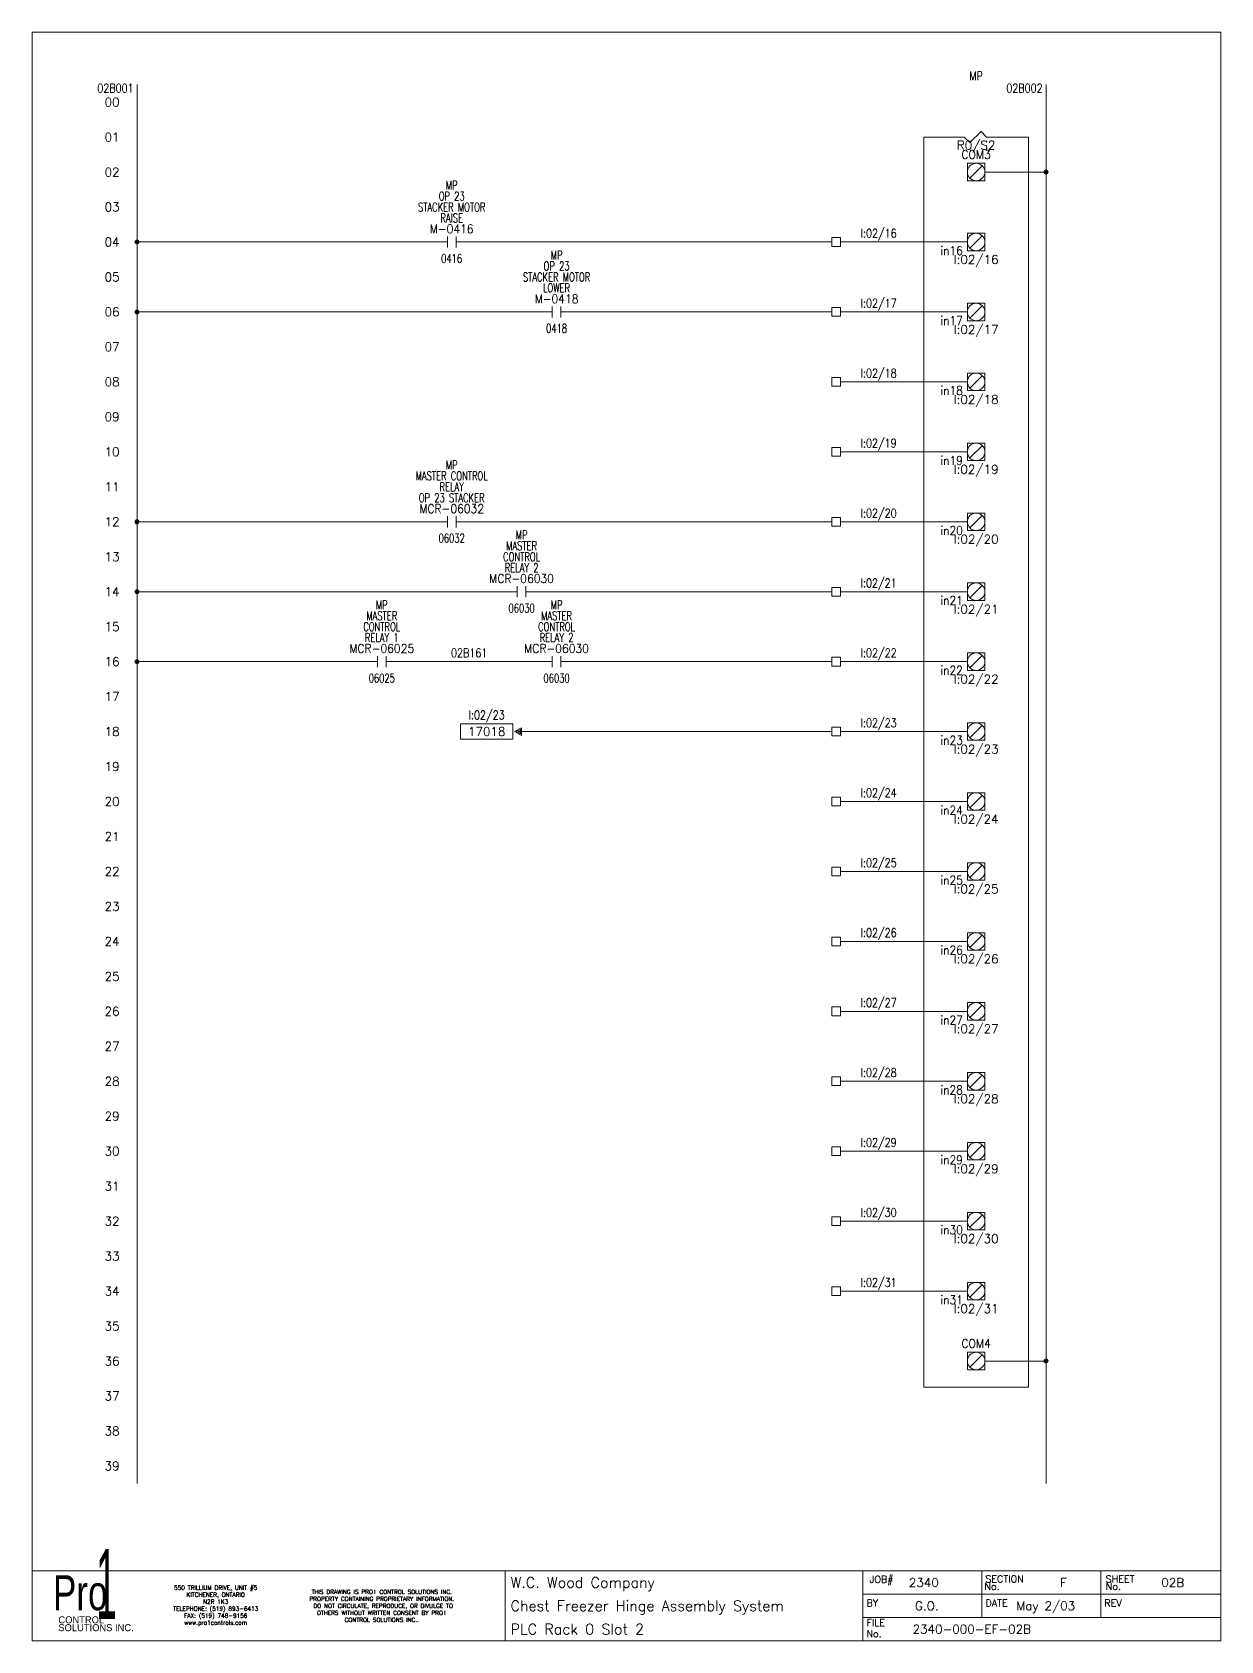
# Model space of a CAD drawing. Header units: inches. Extents: x 0 to 17, y 0 to 23.
import ezdxf
from ezdxf.enums import TextEntityAlignment as Align

# ---------------------------------------------------------------- set-up
doc = ezdxf.new("R2010")
doc.units = ezdxf.units.IN
doc.header["$MEASUREMENT"] = 0
doc.layers.get('0').update_dxf_attribs({"lineweight": 5})
for name, color, linetype, lineweight in [('BOARDER', 5, 'Continuous', 5), ('DESCCHILD', 1, 'Continuous', 5), ('LOC', 252, 'Continuous', 5), ('MISC', 2, 'Continuous', 5), ('SYMS', 7, 'Continuous', 5), ('TAGS', 2, 'Continuous', 5), ('TERMS', 2, 'Continuous', 5), ('Title_Block_Info', 2, 'Continuous', 5), ('WIREFIXED', 3, 'Continuous', 5), ('WIRENO', 1, 'Continuous', 5), ('WIRES', 7, 'Continuous', 5), ('XREF', 1, 'Continuous', 5), ('XREFCHILD', 1, 'Continuous', 5)]:
    doc.layers.add(name, color=color, linetype=linetype, lineweight=lineweight)
doc.styles.add('SIVAN', font='sivan.TTF', dxfattribs={"height": 1})
doc.styles.add('STACCO', font='STAC222N.TTF', dxfattribs={"height": 1})
doc.styles.get("Standard").update_dxf_attribs({"font": 'romans.shx'})
doc.styles.add('WD', font='romans.shx')

# ---------------------------------------------------------------- blocks, each defined once
blk = doc.blocks.new('TB_P')
at = {"color": 5}
blk.add_line((6.764, 0), (6.764, 1), dxfattribs=at)
at = {"color": 5, "linetype": 'Continuous'}
blk.add_line((15.283, 1), (15.283, 0.667), dxfattribs=at)
blk.add_lwpolyline([(0, 0), (17, 0), (17, 23), (0, 23)], close=True, dxfattribs=at)
at = {"layer": 'BOARDER', "linetype": 'Continuous'}
for p, q in [((0, 1), (17, 1)), ((0, 1), (0, 0)), ((11.882, 1), (11.882, 0.667)), ((11.882, 1), (11.882, 0)), ((11.882, 1), (11.882, 0)), ((11.882, 1), (11.882, 0)), ((13.583, 1), (13.583, 0.667)), ((11.882, 0.667), (17, 0.667)), ((13.583, 0.667), (13.583, 0.333)), ((15.283, 0.667), (15.283, 0.333)), ((11.882, 0.333), (17, 0.333))]:
    blk.add_line(p, q, dxfattribs=at)
at = {"color": 5, "char_height": 0.06, "attachment_point": 5, "style": 'WD'}
for s, insert, width in [('550 TRILLIUM DRIVE, UNIT #5\\PKITCHENER, ONTARIO\\PN2R 1K3\\PTELEPHONE: (519) 893-6413\\PFAX: (519) 748-9156\\Pwww.pro1controls.com', (2.625, 0.5), 1.804), ('THIS DRAWING IS PRO1 CONTROL SOLUTIONS INC. PROPERTY CONTAINING PROPRIETARY INFORMATION.  DO NOT CIRCULATE, REPRODUCE, OR DIVULGE TO OTHERS WITHOUT WRITTEN CONSENT BY PRO1 CONTROL SOLUTIONS INC..', (5, 0.5), 2.264)]:
    blk.add_mtext(s, dxfattribs=dict(at, insert=insert, width=width))
at = {"color": 2, "linetype": 'Continuous', "style": 'WD', "flags": 1}
for tag, p in [('REV1_NO', (1.734, 3.29)), ('REV1_BY', (7.303, 3.29)), ('REV1_DATE', (9.562, 3.29)), ('REV2_NO', (1.734, 3.04)), ('REV2_BY', (7.303, 3.04)), ('REV2_DATE', (9.562, 3.04)), ('REV3_NO', (1.734, 2.79)), ('REV3_BY', (7.303, 2.79)), ('REV3_DATE', (9.562, 2.79)), ('REV4_NO', (1.734, 2.54)), ('REV4_BY', (7.303, 2.54)), ('REV4_DATE', (9.562, 2.54)), ('REV5_NO', (1.734, 2.29)), ('REV5_BY', (7.303, 2.29)), ('REV5_DATE', (9.562, 2.29)), ('REV6_NO', (1.734, 2.04)), ('REV6_BY', (7.303, 2.04)), ('REV6_DATE', (9.562, 2.04)), ('REV7_NO', (1.734, 1.79)), ('REV7_BY', (7.303, 1.79)), ('REV7_DATE', (9.562, 1.79)), ('REV8_NO', (1.734, 1.54)), ('REV8_BY', (7.303, 1.54)), ('REV8_DATE', (9.562, 1.54)), ('REV9_NO', (1.734, 1.29)), ('REV9_BY', (7.303, 1.29)), ('REV9_DATE', (9.562, 1.29))]:
    blk.add_attdef(tag, text='', height=0.15, dxfattribs=at).set_placement(p, align=Align.MIDDLE_CENTER)
for tag, p in [('REV1_CHANGE', (2.292, 3.29)), ('REV2_CHANGE', (2.292, 3.04)), ('REV3_CHANGE', (2.292, 2.79)), ('REV4_CHANGE', (2.292, 2.54)), ('REV5_CHANGE', (2.292, 2.29)), ('REV6_CHANGE', (2.292, 2.04)), ('REV7_CHANGE', (2.292, 1.79)), ('REV8_CHANGE', (2.292, 1.54)), ('REV9_CHANGE', (2.292, 1.29))]:
    blk.add_attdef(tag, text='', height=0.15, dxfattribs=at).set_placement(p, align=Align.MIDDLE_LEFT)
at = {"layer": 'BOARDER', "lineweight": 0}
for s, height, style, width, p in [('1', 1, 'SIVAN', 0.4, (1.062, 0.812)), ('Pro', 0.5, 'STACCO', 0.75, (0.688, 0.688))]:
    blk.add_text(s, height=height, dxfattribs=dict(at, style=style, width=width)).set_placement(p, align=Align.MIDDLE_CENTER)
at = {"layer": 'BOARDER', "linetype": 'Continuous', "style": 'WD'}
for s, p in [('JOB#', (11.976, 0.827)), ('SECTION', (13.633, 0.835)), ('SHEET', (15.354, 0.834)), ('No.', (13.617, 0.729)), ('No.', (15.354, 0.729)), ('BY', (11.933, 0.493)), ('DATE', (13.634, 0.493)), ('REV', (15.334, 0.493)), ('FILE', (11.932, 0.21)), ('No.', (11.932, 0.052))]:
    blk.add_text(s, height=0.1, dxfattribs=at).set_placement(p)
at = {"layer": 'BOARDER', "lineweight": 0, "style": 'STACCO'}
for s, p in [('SOLUTIONS INC.', (0.375, 0.188)), ('CONTROL', (0.375, 0.3))]:
    blk.add_text(s, height=0.1, dxfattribs=at).set_placement(p, align=Align.MIDDLE_LEFT)
at = {"layer": 'Title_Block_Info', "ltscale": 0.1}
for tag, p in [('CUSTOMER', (6.842, 0.833)), ('JOB DESCRIPTION LINE', (6.842, 0.5)), ('DRAWING DESCRIPTION', (6.842, 0.167))]:
    blk.add_attdef(tag, text='', height=0.15, dxfattribs=at).set_placement(p, align=Align.MIDDLE_LEFT)
at = {"layer": 'Title_Block_Info', "ltscale": 0.1, "style": 'WD'}
for tag, p in [('JOB #', (12.752, 0.833)), ('SEC. NO.', (14.75, 0.833)), ('SHT. NO.', (16.312, 0.833)), ('NAME', (12.795, 0.5)), ('DATE', (14.496, 0.5)), ('REV', (16.194, 0.5))]:
    blk.add_attdef(tag, text='', height=0.125, dxfattribs=at).set_placement(p, align=Align.MIDDLE_CENTER)
blk.add_attdef('FILE NUMBER', text='', height=0.125, dxfattribs=at).set_placement((12.591, 0.167), align=Align.MIDDLE_LEFT)
blk = doc.blocks.new('WD_MLRH')
at = {"color": 2, "style": 'WD'}
blk.add_attdef('RUNGFIRST', text='', height=0.125, dxfattribs=at).set_placement((-0.25, 0), align=Align.MIDDLE_RIGHT)
at = {"style": 'WD', "flags": 1}
for tag, p in [('RUNGHORV', (-0.25, -0.127)), ('RUNGDIST', (-0.25, -0.2)), ('RUNGCNT', (-0.25, -0.237)), ('RUNGINC', (-0.25, -0.163)), ('WIRE-START', (-0.25, -0.356)), ('WIRE-GSUF', (-0.25, -0.396)), ('PH3SPACE', (-0.25, -0.437)), ('WIREMODE', (-0.25, -0.281)), ('WIREFMT', (-0.25, -0.321))]:
    blk.add_attdef(tag, text='', height=0.025, dxfattribs=at).set_placement(p, align=Align.RIGHT)
blk = doc.blocks.new('PLCIO_EDB5')
at = {"layer": 'SYMS'}
for p, q in [((-0.169, 0.501), (-0.75, 0.5)), ((-0.75, 0.5), (-0.75, -17.375)), ((-0.089, 0.421), (-0.169, 0.501)), ((0.07, 0.58), (-0.089, 0.421)), ((0.15, 0.5), (0.07, 0.58)), ((0.75, 0.5), (0.15, 0.5)), ((0.75, -17.375), (0.75, 0.5)), ((-0.125, 0.125), (0.125, 0.125)), ((-0.125, -0.125), (-0.125, 0.125)), ((0.088, 0.088), (-0.088, -0.088)), ((0.125, 0.125), (0.125, -0.125)), ((0.125, -0.125), (-0.125, -0.125)), ((-0.125, -0.875), (0.125, -0.875)), ((-0.125, -1.125), (-0.125, -0.875)), ((-0.125, -0.875), (0.125, -0.875)), ((-0.125, -1.125), (-0.125, -0.875)), ((0.088, -0.912), (-0.088, -1.088)), ((0.125, -0.875), (0.125, -1.125)), ((0.125, -0.875), (0.125, -1.125)), ((0.125, -1.125), (-0.125, -1.125)), ((0.125, -1.125), (-0.125, -1.125)), ((-0.125, -1.875), (0.125, -1.875)), ((-0.125, -2.125), (-0.125, -1.875)), ((-0.125, -1.875), (0.125, -1.875)), ((-0.125, -2.125), (-0.125, -1.875)), ((0.088, -1.912), (-0.088, -2.088)), ((0.125, -1.875), (0.125, -2.125)), ((0.125, -1.875), (0.125, -2.125)), ((0.125, -2.125), (-0.125, -2.125)), ((0.125, -2.125), (-0.125, -2.125)), ((-0.125, -2.875), (0.125, -2.875)), ((-0.125, -3.125), (-0.125, -2.875)), ((-0.125, -2.875), (0.125, -2.875)), ((-0.125, -3.125), (-0.125, -2.875)), ((0.088, -2.912), (-0.088, -3.088)), ((0.125, -2.875), (0.125, -3.125)), ((0.125, -2.875), (0.125, -3.125)), ((0.125, -3.125), (-0.125, -3.125)), ((0.125, -3.125), (-0.125, -3.125)), ((-0.125, -3.875), (0.125, -3.875)), ((-0.125, -4.125), (-0.125, -3.875)), ((-0.125, -3.875), (0.125, -3.875)), ((-0.125, -4.125), (-0.125, -3.875)), ((0.125, -3.875), (0.125, -4.125)), ((0.125, -3.875), (0.125, -4.125)), ((0.125, -4.125), (-0.125, -4.125)), ((0.125, -4.125), (-0.125, -4.125)), ((0.088, -3.912), (-0.088, -4.088)), ((-0.125, -4.875), (0.125, -4.875)), ((-0.125, -5.125), (-0.125, -4.875)), ((-0.125, -4.875), (0.125, -4.875)), ((-0.125, -5.125), (-0.125, -4.875)), ((0.088, -4.912), (-0.088, -5.088)), ((0.125, -4.875), (0.125, -5.125)), ((0.125, -4.875), (0.125, -5.125)), ((0.125, -5.125), (-0.125, -5.125)), ((0.125, -5.125), (-0.125, -5.125)), ((-0.125, -5.875), (0.125, -5.875)), ((-0.125, -6.125), (-0.125, -5.875)), ((-0.125, -5.875), (0.125, -5.875)), ((-0.125, -6.125), (-0.125, -5.875)), ((0.088, -5.912), (-0.088, -6.088)), ((0.125, -5.875), (0.125, -6.125)), ((0.125, -5.875), (0.125, -6.125)), ((0.125, -6.125), (-0.125, -6.125)), ((0.125, -6.125), (-0.125, -6.125)), ((-0.125, -6.875), (0.125, -6.875)), ((-0.125, -7.125), (-0.125, -6.875)), ((-0.125, -6.875), (0.125, -6.875)), ((-0.125, -7.125), (-0.125, -6.875)), ((0.125, -6.875), (0.125, -7.125)), ((0.125, -6.875), (0.125, -7.125)), ((0.125, -7.125), (-0.125, -7.125)), ((0.125, -7.125), (-0.125, -7.125)), ((0.088, -6.912), (-0.088, -7.088)), ((-0.125, -7.875), (0.125, -7.875)), ((-0.125, -8.125), (-0.125, -7.875)), ((-0.125, -7.875), (0.125, -7.875)), ((-0.125, -8.125), (-0.125, -7.875)), ((0.088, -7.912), (-0.088, -8.088)), ((0.125, -7.875), (0.125, -8.125)), ((0.125, -7.875), (0.125, -8.125)), ((0.125, -8.125), (-0.125, -8.125)), ((0.125, -8.125), (-0.125, -8.125)), ((-0.125, -8.875), (0.125, -8.875)), ((-0.125, -9.125), (-0.125, -8.875)), ((-0.125, -8.875), (0.125, -8.875)), ((-0.125, -9.125), (-0.125, -8.875)), ((0.088, -8.912), (-0.088, -9.088)), ((0.125, -8.875), (0.125, -9.125)), ((0.125, -8.875), (0.125, -9.125)), ((0.125, -9.125), (-0.125, -9.125)), ((0.125, -9.125), (-0.125, -9.125)), ((-0.125, -9.875), (0.125, -9.875)), ((-0.125, -10.125), (-0.125, -9.875)), ((-0.125, -9.875), (0.125, -9.875)), ((-0.125, -10.125), (-0.125, -9.875)), ((0.125, -9.875), (0.125, -10.125)), ((0.125, -9.875), (0.125, -10.125)), ((0.088, -9.912), (-0.088, -10.088)), ((0.125, -10.125), (-0.125, -10.125)), ((0.125, -10.125), (-0.125, -10.125)), ((-0.125, -10.875), (0.125, -10.875)), ((-0.125, -11.125), (-0.125, -10.875)), ((-0.125, -10.875), (0.125, -10.875)), ((-0.125, -11.125), (-0.125, -10.875)), ((0.088, -10.912), (-0.088, -11.088)), ((0.125, -10.875), (0.125, -11.125)), ((0.125, -10.875), (0.125, -11.125)), ((0.125, -11.125), (-0.125, -11.125)), ((0.125, -11.125), (-0.125, -11.125)), ((-0.125, -11.875), (0.125, -11.875)), ((-0.125, -12.125), (-0.125, -11.875)), ((-0.125, -11.875), (0.125, -11.875)), ((-0.125, -12.125), (-0.125, -11.875)), ((0.088, -11.912), (-0.088, -12.088)), ((0.125, -11.875), (0.125, -12.125)), ((0.125, -11.875), (0.125, -12.125)), ((0.125, -12.125), (-0.125, -12.125)), ((0.125, -12.125), (-0.125, -12.125)), ((-0.125, -12.875), (0.125, -12.875)), ((-0.125, -13.125), (-0.125, -12.875)), ((-0.125, -12.875), (0.125, -12.875)), ((-0.125, -13.125), (-0.125, -12.875)), ((0.125, -12.875), (0.125, -13.125)), ((0.125, -12.875), (0.125, -13.125)), ((0.088, -12.912), (-0.088, -13.088)), ((0.125, -13.125), (-0.125, -13.125)), ((0.125, -13.125), (-0.125, -13.125)), ((-0.125, -13.875), (0.125, -13.875)), ((-0.125, -14.125), (-0.125, -13.875)), ((-0.125, -13.875), (0.125, -13.875)), ((-0.125, -14.125), (-0.125, -13.875)), ((0.088, -13.912), (-0.088, -14.088)), ((0.125, -13.875), (0.125, -14.125)), ((0.125, -13.875), (0.125, -14.125)), ((0.125, -14.125), (-0.125, -14.125)), ((0.125, -14.125), (-0.125, -14.125)), ((-0.125, -14.875), (0.125, -14.875)), ((-0.125, -15.125), (-0.125, -14.875)), ((-0.125, -14.875), (0.125, -14.875)), ((-0.125, -15.125), (-0.125, -14.875)), ((0.088, -14.912), (-0.088, -15.088)), ((0.125, -14.875), (0.125, -15.125)), ((0.125, -14.875), (0.125, -15.125)), ((0.125, -15.125), (-0.125, -15.125)), ((0.125, -15.125), (-0.125, -15.125)), ((-0.125, -15.875), (0.125, -15.875)), ((-0.125, -16.125), (-0.125, -15.875)), ((-0.125, -15.875), (0.125, -15.875)), ((-0.125, -16.125), (-0.125, -15.875)), ((0.088, -15.912), (-0.088, -16.088)), ((0.125, -15.875), (0.125, -16.125)), ((0.125, -15.875), (0.125, -16.125)), ((0.125, -16.125), (-0.125, -16.125)), ((0.125, -16.125), (-0.125, -16.125)), ((-0.125, -16.875), (0.125, -16.875)), ((-0.125, -17.125), (-0.125, -16.875)), ((0.088, -16.912), (-0.088, -17.088)), ((0.125, -16.875), (0.125, -17.125)), ((0.125, -17.125), (-0.125, -17.125)), ((-0.75, -17.375), (0.75, -17.375))]:
    blk.add_line(p, q, dxfattribs=at)
for centre in [(0, 0), (0, -1), (0, -2), (0, -3), (0, -4), (0, -5), (0, -6), (0, -7), (0, -8), (0, -9), (0, -10), (0, -11), (0, -12), (0, -13), (0, -14), (0, -15), (0, -16), (0, -17)]:
    blk.add_circle(centre, 0.125, dxfattribs=at)
at = {"style": 'WD', "width": 0.8}
blk.add_attdef('LOC', text='', height=0.125, dxfattribs=at).set_placement((0, 1.312), align=Align.CENTER)
at = {"style": 'WD'}
blk.add_attdef('TAG_1', text='', height=0.125, dxfattribs=at).set_placement((0, 0.322), align=Align.CENTER)
at = {"layer": 'SYMS', "style": 'WD', "width": 0.9}
for tag, p in [('TERM19', (0, 0.188)), ('TERM20', (0, -0.812)), ('TERM21', (0, -1.812)), ('TERM22', (0, -2.812)), ('TERM23', (0, -3.812)), ('TERM24', (0, -4.812)), ('TERM25', (0, -5.812)), ('TERM26', (0, -6.812)), ('TERM27', (0, -7.812)), ('TERM28', (0, -8.812)), ('TERM29', (0, -9.812)), ('TERM30', (0, -10.812)), ('TERM31', (0, -11.812)), ('TERM32', (0, -12.812)), ('TERM33', (0, -13.812)), ('TERM34', (0, -14.812)), ('TERM35', (0, -15.812)), ('TERM36', (0, -16.812))]:
    blk.add_attdef(tag, text='', height=0.125, dxfattribs=at).set_placement(p, align=Align.CENTER)
at = {"layer": 'SYMS', "style": 'WD', "flags": 1}
for tag, p in [('X1TERM19', (0.125, 0)), ('X4TERM20', (-0.125, -1)), ('X4TERM21', (-0.125, -2)), ('X4TERM22', (-0.125, -3)), ('X4TERM23', (-0.125, -4)), ('X4TERM24', (-0.125, -5)), ('X4TERM25', (-0.125, -6)), ('X4TERM26', (-0.125, -7)), ('X4TERM27', (-0.125, -8)), ('X4TERM28', (-0.125, -9)), ('X4TERM29', (-0.125, -10)), ('X4TERM30', (-0.125, -11)), ('X4TERM31', (-0.125, -12)), ('X4TERM32', (-0.125, -13)), ('X4TERM33', (-0.125, -14)), ('X4TERM34', (-0.125, -15)), ('X4TERM35', (-0.125, -16)), ('X1TERM36', (0.125, -17))]:
    blk.add_attdef(tag, p, '', height=0.01, dxfattribs=at)
at = {"layer": 'SYMS', "style": 'WD', "width": 0.9}
for tag, p in [('TERMDESC19', (0.188, -0.062)), ('TERMDESC36', (0.188, -17.062))]:
    blk.add_attdef(tag, text='', height=0.125, dxfattribs=at).set_placement(p, align=Align.TOP_LEFT)
for tag, p in [('DESCA20', (1.25, -0.969)), ('DESCB20', (1.25, -1.125)), ('DESCC20', (1.25, -1.281)), ('DESCD20', (1.25, -1.438)), ('DESCE20', (1.25, -1.594)), ('DESCA21', (1.25, -1.969)), ('DESCB21', (1.25, -2.125)), ('DESCC21', (1.25, -2.281)), ('DESCD21', (1.25, -2.438)), ('DESCE21', (1.25, -2.594)), ('DESCA22', (1.25, -2.969)), ('DESCB22', (1.25, -3.125)), ('DESCC22', (1.25, -3.281)), ('DESCD22', (1.25, -3.438)), ('DESCE22', (1.25, -3.594)), ('DESCA23', (1.25, -3.969)), ('DESCB23', (1.25, -4.125)), ('DESCC23', (1.25, -4.281)), ('DESCD23', (1.25, -4.438)), ('DESCE23', (1.25, -4.594)), ('DESCA24', (1.25, -4.969)), ('DESCB24', (1.25, -5.125)), ('DESCC24', (1.25, -5.281)), ('DESCD24', (1.25, -5.438)), ('DESCE24', (1.25, -5.594)), ('DESCA25', (1.25, -5.969)), ('DESCB25', (1.25, -6.125)), ('DESCC25', (1.25, -6.281)), ('DESCD25', (1.25, -6.438)), ('DESCE25', (1.25, -6.594)), ('DESCA26', (1.25, -6.969)), ('DESCB26', (1.25, -7.125)), ('DESCC26', (1.25, -7.281)), ('DESCD26', (1.25, -7.438)), ('DESCE26', (1.25, -7.594)), ('DESCA27', (1.25, -7.969)), ('DESCB27', (1.25, -8.125)), ('DESCC27', (1.25, -8.281)), ('DESCD27', (1.25, -8.438)), ('DESCE27', (1.25, -8.594)), ('DESCA28', (1.25, -8.969)), ('DESCB28', (1.25, -9.125)), ('DESCC28', (1.25, -9.281)), ('DESCD28', (1.25, -9.438)), ('DESCE28', (1.25, -9.594)), ('DESCA29', (1.25, -9.969)), ('DESCB29', (1.25, -10.125)), ('DESCC29', (1.25, -10.281)), ('DESCD29', (1.25, -10.438)), ('DESCE29', (1.25, -10.594)), ('DESCA30', (1.25, -10.969)), ('DESCB30', (1.25, -11.125)), ('DESCC30', (1.25, -11.281)), ('DESCD30', (1.25, -11.438)), ('DESCE30', (1.25, -11.594)), ('DESCA31', (1.25, -11.969)), ('DESCB31', (1.25, -12.125)), ('DESCC31', (1.25, -12.281)), ('DESCD31', (1.25, -12.438)), ('DESCE31', (1.25, -12.594)), ('DESCA32', (1.25, -12.969)), ('DESCB32', (1.25, -13.125)), ('DESCC32', (1.25, -13.281)), ('DESCD32', (1.25, -13.438)), ('DESCE32', (1.25, -13.594)), ('DESCA33', (1.25, -13.969)), ('DESCB33', (1.25, -14.125)), ('DESCC33', (1.25, -14.281)), ('DESCD33', (1.25, -14.438)), ('DESCE33', (1.25, -14.594)), ('DESCA34', (1.25, -14.969)), ('DESCB34', (1.25, -15.125)), ('DESCC34', (1.25, -15.281)), ('DESCD34', (1.25, -15.438)), ('DESCE34', (1.25, -15.594)), ('DESCA35', (1.25, -15.969)), ('DESCB35', (1.25, -16.125)), ('DESCC35', (1.25, -16.281)), ('DESCD35', (1.25, -16.438)), ('DESCE35', (1.25, -16.594))]:
    blk.add_attdef(tag, p, '', height=0.125, dxfattribs=at)
for tag, p in [('TERMDESC20', (-0.188, -1.062)), ('TERMDESC21', (-0.188, -2.062)), ('TERMDESC22', (-0.188, -3.062)), ('TERMDESC23', (-0.188, -4.062)), ('TERMDESC24', (-0.188, -5.062)), ('TERMDESC25', (-0.188, -6.062)), ('TERMDESC26', (-0.188, -7.062)), ('TERMDESC27', (-0.188, -8.062)), ('TERMDESC28', (-0.188, -9.062)), ('TERMDESC29', (-0.188, -10.062)), ('TERMDESC30', (-0.188, -11.062)), ('TERMDESC31', (-0.188, -12.062)), ('TERMDESC32', (-0.188, -13.062)), ('TERMDESC33', (-0.188, -14.062)), ('TERMDESC34', (-0.188, -15.062)), ('TERMDESC35', (-0.188, -16.062))]:
    blk.add_attdef(tag, text='', height=0.125, dxfattribs=at).set_placement(p, align=Align.TOP_RIGHT)
at = {"layer": 'SYMS', "style": 'WD'}
for tag, p in [('TAGA20', (0, -1.188)), ('TAGA21', (0, -2.188)), ('TAGA22', (0, -3.188)), ('TAGA23', (0, -4.188)), ('TAGA24', (0, -5.188)), ('TAGA25', (0, -6.188)), ('TAGA26', (0, -7.188)), ('TAGA27', (0, -8.188)), ('TAGA28', (0, -9.188)), ('TAGA29', (0, -10.188)), ('TAGA30', (0, -11.188)), ('TAGA31', (0, -12.188)), ('TAGA32', (0, -13.188)), ('TAGA33', (0, -14.188)), ('TAGA34', (0, -15.188)), ('TAGA35', (0, -16.188))]:
    blk.add_attdef(tag, text='', height=0.125, dxfattribs=at).set_placement(p, align=Align.TOP_CENTER)
blk = doc.blocks.new('HT0_01')
for p, q in [((-0.0625, 0.0625), (0.0625, 0.0625)), ((-0.0625, -0.0625), (-0.0625, 0.0625)), ((0.0625, 0.0625), (0.0625, -0.0625)), ((0.0625, -0.0625), (-0.0625, -0.0625))]:
    blk.add_line(p, q)
at = {"style": 'WD', "flags": 1}
for tag, p in [('X4TERM01', (-0.0625, 0)), ('X2TERM01', (0, 0.0625)), ('X1TERM01', (0.0625, 0)), ('X8TERM01', (0, -0.0625))]:
    blk.add_attdef(tag, p, '', height=0.01, dxfattribs=at)
blk = doc.blocks.new('WDDOT')
for radius in [0.03, 0.0187, 0.00929]:
    blk.add_circle((0, 0), radius)
blk = doc.blocks.new('WD_WNH')
at = {"linetype": 'Continuous', "style": 'WD', "width": 0.8}
blk.add_attdef('WIRENO', text='', height=0.125, dxfattribs=at).set_placement((0, 0.0625), align=Align.CENTER)
blk = doc.blocks.new('HMS21')
at = {"linetype": 'Continuous'}
for p, q in [((-0.062, 0.08), (-0.062, -0.08)), ((0.062, 0.08), (0.062, -0.08))]:
    blk.add_line(p, q, dxfattribs=at)
at = {"style": 'WD'}
for tag, width, p in [('DESC1', 0.7, (0, 0.594)), ('LOC', 0.7, (0, 0.75)), ('DESC2', 0.7, (0, 0.437)), ('TAG2', 0.9, (0, 0.125)), ('DESC3', 0.7, (0, 0.281)), ('XREF', 0.7, (0, -0.297)), ('INST', 0.7, (0, -0.438))]:
    blk.add_attdef(tag, text='', height=0.125, dxfattribs=dict(at, width=width)).set_placement(p, align=Align.CENTER)
for tag, p, flags in [('X4TERM01', (-0.062, 0), 1), ('X1TERM02', (0.062, 0), 1), ('FAMILY', (0.097, 0.053), 9), ('CONTACT', (0.097, 0.036), 1)]:
    blk.add_attdef(tag, p, '', height=0.01, dxfattribs=dict(at, flags=flags))
for tag, p in [('X2LINK', (0, 0.125)), ('X8LINK', (0, -0.125))]:
    blk.add_attdef(tag, p, '', height=0.01, dxfattribs=at)
at = {"linetype": 'Continuous', "style": 'WD', "flags": 8}
blk.add_attdef('TERM01', text='', height=0.125, dxfattribs=at).set_placement((-0.125, -0.031), align=Align.TOP_RIGHT)
blk.add_attdef('TERM02', text='', height=0.125, dxfattribs=at).set_placement((0.125, -0.031), align=Align.TOP_LEFT)
blk = doc.blocks.new('WD_WNV')
at = {"linetype": 'Continuous', "style": 'WD', "width": 0.8}
blk.add_attdef('WIRENO', text='', height=0.125, dxfattribs=at).set_placement((-0.05, 0), align=Align.MIDDLE_RIGHT)
blk = doc.blocks.new('HA2S3')
for p, q in [((-0.125, 0.109), (-0.875, 0.109)), ((-0.875, 0.109), (-0.875, -0.109)), ((-0.125, 0.109), (-0.125, -0.109)), ((0, 0.055), (-0.102, 0)), ((-0.102, 0), (0, -0.055)), ((-0.078, 0), (-0.016, 0.031)), ((-0.016, -0.031), (-0.078, 0)), ((-0.047, 0), (-0.031, 0.008)), ((-0.031, -0.008), (-0.047, 0)), ((-0.031, 0.008), (-0.031, -0.008)), ((-0.016, 0.031), (-0.016, -0.031)), ((0, -0.055), (0, 0.055)), ((-0.875, -0.109), (-0.125, -0.109))]:
    blk.add_line(p, q)
at = {"style": 'WD', "width": 0.8, "flags": 8}
for tag, p in [('DESC1', (-0.5, 0.487)), ('WIRENO', (-0.5, 0.3))]:
    blk.add_attdef(tag, text='', height=0.125, dxfattribs=at).set_placement(p, align=Align.TOP_CENTER)
at = {"style": 'WD'}
blk.add_attdef('XREF', text='', height=0.125, dxfattribs=at).set_placement((-0.5, -0.062), align=Align.CENTER)
at = {"style": 'WD', "flags": 1}
for tag, p in [('SIGCODE', (-0.099, 0.066)), ('X1TERM01', (0, 0))]:
    blk.add_attdef(tag, p, '', height=0.01, dxfattribs=at)

msp = doc.modelspace()

# ---------------------------------------------------------------- linework, layer by layer
at = {"layer": 'WIRES'}
for p, q in [((1.5, 22.25), (1.5, 2.25)), ((14.5, 22.25), (14.5, 2.25)), ((13.625, 21), (14.5, 21)), ((1.5, 20), (5.938, 20)), ((6.062, 20), (11.438, 20)), ((11.562, 20), (13.375, 20)), ((1.5, 19), (7.438, 19)), ((7.562, 19), (11.438, 19)), ((11.562, 19), (13.375, 19)), ((11.562, 18), (13.375, 18)), ((11.562, 17), (13.375, 17)), ((1.5, 16), (5.938, 16)), ((6.062, 16), (11.438, 16)), ((11.562, 16), (13.375, 16)), ((1.5, 15), (6.938, 15)), ((7.062, 15), (11.438, 15)), ((11.562, 15), (13.375, 15)), ((1.5, 14), (4.938, 14)), ((5.062, 14), (7.438, 14)), ((7.562, 14), (11.438, 14)), ((11.562, 14), (13.375, 14)), ((11.438, 13), (7, 13)), ((13.375, 13), (11.562, 13)), ((11.562, 12), (13.375, 12)), ((11.562, 11), (13.375, 11)), ((11.562, 10), (13.375, 10)), ((11.562, 9), (13.375, 9)), ((11.562, 8), (13.375, 8)), ((11.562, 7), (13.375, 7)), ((11.562, 6), (13.375, 6)), ((11.562, 5), (13.375, 5)), ((13.625, 4), (14.5, 4))]:
    msp.add_line(p, q, dxfattribs=at)

# ---------------------------------------------------------------- block references
ref = msp.add_blockref('TB_P', (0, 0))
ref.add_attrib('CUSTOMER', 'W.C. Wood Company', dxfattribs={"layer": 'MISC', "ltscale": 0.1, "height": 0.15}).set_placement((6.842, 0.833), align=Align.MIDDLE_LEFT)
ref.add_attrib('JOB DESCRIPTION LINE', 'Chest Freezer Hinge Assembly System', dxfattribs={"layer": 'MISC', "ltscale": 0.1, "height": 0.15}).set_placement((6.842, 0.5), align=Align.MIDDLE_LEFT)
ref.add_attrib('DRAWING DESCRIPTION', 'PLC Rack 0 Slot 2', dxfattribs={"layer": 'MISC', "ltscale": 0.1, "height": 0.15}).set_placement((6.842, 0.167), align=Align.MIDDLE_LEFT)
ref.add_attrib('JOB #', '2340', dxfattribs={"layer": 'MISC', "ltscale": 0.1, "height": 0.125, "style": 'WD'}).set_placement((12.752, 0.833), align=Align.MIDDLE_CENTER)
ref.add_attrib('SEC. NO.', 'F', dxfattribs={"layer": 'MISC', "ltscale": 0.1, "height": 0.125, "style": 'WD'}).set_placement((14.75, 0.833), align=Align.MIDDLE_CENTER)
ref.add_attrib('SHT. NO.', '02B', dxfattribs={"layer": 'MISC', "ltscale": 0.1, "height": 0.125, "style": 'WD'}).set_placement((16.312, 0.833), align=Align.MIDDLE_CENTER)
ref.add_attrib('FILE NUMBER', '2340-000-EF-02B', dxfattribs={"layer": 'MISC', "ltscale": 0.1, "height": 0.125, "style": 'WD'}).set_placement((12.591, 0.167), align=Align.MIDDLE_LEFT)
ref.add_attrib('NAME', 'G.O.', dxfattribs={"layer": 'MISC', "ltscale": 0.1, "height": 0.125, "style": 'WD'}).set_placement((12.795, 0.5), align=Align.MIDDLE_CENTER)
ref.add_attrib('DATE', 'May 2/03', dxfattribs={"layer": 'MISC', "ltscale": 0.1, "height": 0.125, "style": 'WD'}).set_placement((14.496, 0.5), align=Align.MIDDLE_CENTER)
ref = msp.add_blockref('PLCIO_EDB5', (13.5, 21))
ref.add_attrib('TERM19', 'COM3', dxfattribs={"layer": 'TERMS', "height": 0.125, "style": 'WD', "width": 0.9}).set_placement((13.5, 21.188), align=Align.CENTER)
ref.add_attrib('TAGA20', 'I:02/16', dxfattribs={"layer": 'TAGS', "height": 0.125, "style": 'WD'}).set_placement((13.5, 19.812), align=Align.TOP_CENTER)
ref.add_attrib('TERMDESC20', 'in16', dxfattribs={"layer": 'TERMS', "height": 0.125, "style": 'WD', "width": 0.9}).set_placement((13.312, 19.938), align=Align.TOP_RIGHT)
ref.add_attrib('TAGA21', 'I:02/17', dxfattribs={"layer": 'TAGS', "height": 0.125, "style": 'WD'}).set_placement((13.5, 18.812), align=Align.TOP_CENTER)
ref.add_attrib('TERMDESC21', 'in17', dxfattribs={"layer": 'TERMS', "height": 0.125, "style": 'WD', "width": 0.9}).set_placement((13.312, 18.938), align=Align.TOP_RIGHT)
ref.add_attrib('TAGA22', 'I:02/18', dxfattribs={"layer": 'TAGS', "height": 0.125, "style": 'WD'}).set_placement((13.5, 17.812), align=Align.TOP_CENTER)
ref.add_attrib('TERMDESC22', 'in18', dxfattribs={"layer": 'TERMS', "height": 0.125, "style": 'WD', "width": 0.9}).set_placement((13.312, 17.938), align=Align.TOP_RIGHT)
ref.add_attrib('TAGA23', 'I:02/19', dxfattribs={"layer": 'TAGS', "height": 0.125, "style": 'WD'}).set_placement((13.5, 16.812), align=Align.TOP_CENTER)
ref.add_attrib('TERMDESC23', 'in19', dxfattribs={"layer": 'TERMS', "height": 0.125, "style": 'WD', "width": 0.9}).set_placement((13.312, 16.938), align=Align.TOP_RIGHT)
ref.add_attrib('TAGA24', 'I:02/20', dxfattribs={"layer": 'TAGS', "height": 0.125, "style": 'WD'}).set_placement((13.5, 15.812), align=Align.TOP_CENTER)
ref.add_attrib('TERMDESC24', 'in20', dxfattribs={"layer": 'TERMS', "height": 0.125, "style": 'WD', "width": 0.9}).set_placement((13.312, 15.938), align=Align.TOP_RIGHT)
ref.add_attrib('TAGA25', 'I:02/21', dxfattribs={"layer": 'TAGS', "height": 0.125, "style": 'WD'}).set_placement((13.5, 14.812), align=Align.TOP_CENTER)
ref.add_attrib('TERMDESC25', 'in21', dxfattribs={"layer": 'TERMS', "height": 0.125, "style": 'WD', "width": 0.9}).set_placement((13.312, 14.938), align=Align.TOP_RIGHT)
ref.add_attrib('TAGA26', 'I:02/22', dxfattribs={"layer": 'TAGS', "height": 0.125, "style": 'WD'}).set_placement((13.5, 13.812), align=Align.TOP_CENTER)
ref.add_attrib('TERMDESC26', 'in22', dxfattribs={"layer": 'TERMS', "height": 0.125, "style": 'WD', "width": 0.9}).set_placement((13.312, 13.938), align=Align.TOP_RIGHT)
ref.add_attrib('TAGA27', 'I:02/23', dxfattribs={"layer": 'TAGS', "height": 0.125, "style": 'WD'}).set_placement((13.5, 12.812), align=Align.TOP_CENTER)
ref.add_attrib('TERMDESC27', 'in23', dxfattribs={"layer": 'TERMS', "height": 0.125, "style": 'WD', "width": 0.9}).set_placement((13.312, 12.938), align=Align.TOP_RIGHT)
ref.add_attrib('TAGA28', 'I:02/24', dxfattribs={"layer": 'TAGS', "height": 0.125, "style": 'WD'}).set_placement((13.5, 11.812), align=Align.TOP_CENTER)
ref.add_attrib('TERMDESC28', 'in24', dxfattribs={"layer": 'TERMS', "height": 0.125, "style": 'WD', "width": 0.9}).set_placement((13.312, 11.938), align=Align.TOP_RIGHT)
ref.add_attrib('TAGA29', 'I:02/25', dxfattribs={"layer": 'TAGS', "height": 0.125, "style": 'WD'}).set_placement((13.5, 10.812), align=Align.TOP_CENTER)
ref.add_attrib('TERMDESC29', 'in25', dxfattribs={"layer": 'TERMS', "height": 0.125, "style": 'WD', "width": 0.9}).set_placement((13.312, 10.938), align=Align.TOP_RIGHT)
ref.add_attrib('TAGA30', 'I:02/26', dxfattribs={"layer": 'TAGS', "height": 0.125, "style": 'WD'}).set_placement((13.5, 9.812), align=Align.TOP_CENTER)
ref.add_attrib('TERMDESC30', 'in26', dxfattribs={"layer": 'TERMS', "height": 0.125, "style": 'WD', "width": 0.9}).set_placement((13.312, 9.938), align=Align.TOP_RIGHT)
ref.add_attrib('TAGA31', 'I:02/27', dxfattribs={"layer": 'TAGS', "height": 0.125, "style": 'WD'}).set_placement((13.5, 8.812), align=Align.TOP_CENTER)
ref.add_attrib('TERMDESC31', 'in27', dxfattribs={"layer": 'TERMS', "height": 0.125, "style": 'WD', "width": 0.9}).set_placement((13.312, 8.938), align=Align.TOP_RIGHT)
ref.add_attrib('TAGA32', 'I:02/28', dxfattribs={"layer": 'TAGS', "height": 0.125, "style": 'WD'}).set_placement((13.5, 7.812), align=Align.TOP_CENTER)
ref.add_attrib('TERMDESC32', 'in28', dxfattribs={"layer": 'TERMS', "height": 0.125, "style": 'WD', "width": 0.9}).set_placement((13.312, 7.938), align=Align.TOP_RIGHT)
ref.add_attrib('TAGA33', 'I:02/29', dxfattribs={"layer": 'TAGS', "height": 0.125, "style": 'WD'}).set_placement((13.5, 6.812), align=Align.TOP_CENTER)
ref.add_attrib('TERMDESC33', 'in29', dxfattribs={"layer": 'TERMS', "height": 0.125, "style": 'WD', "width": 0.9}).set_placement((13.312, 6.938), align=Align.TOP_RIGHT)
ref.add_attrib('TAGA34', 'I:02/30', dxfattribs={"layer": 'TAGS', "height": 0.125, "style": 'WD'}).set_placement((13.5, 5.812), align=Align.TOP_CENTER)
ref.add_attrib('TERMDESC34', 'in30', dxfattribs={"layer": 'TERMS', "height": 0.125, "style": 'WD', "width": 0.9}).set_placement((13.312, 5.938), align=Align.TOP_RIGHT)
ref.add_attrib('TAGA35', 'I:02/31', dxfattribs={"layer": 'TAGS', "height": 0.125, "style": 'WD'}).set_placement((13.5, 4.812), align=Align.TOP_CENTER)
ref.add_attrib('TERMDESC35', 'in31', dxfattribs={"layer": 'TERMS', "height": 0.125, "style": 'WD', "width": 0.9}).set_placement((13.312, 4.938), align=Align.TOP_RIGHT)
ref.add_attrib('TERM36', 'COM4', dxfattribs={"layer": 'TERMS', "height": 0.125, "style": 'WD', "width": 0.9}).set_placement((13.5, 4.188), align=Align.CENTER)
ref.add_attrib('LOC', 'MP', dxfattribs={"layer": 'LOC', "height": 0.125, "style": 'WD', "width": 0.8}).set_placement((13.5, 22.312), align=Align.CENTER)
ref.add_attrib('TAG_1', 'R0/S2', dxfattribs={"layer": 'TAGS', "height": 0.125, "style": 'WD'}).set_placement((13.5, 21.322), align=Align.CENTER)
msp.add_blockref('WD_MLRH', (1.5, 22)).add_auto_attribs({'RUNGFIRST': '00'})
at = {"layer": 'SYMS'}
for name, p in [('WDDOT', (14.5, 21)), ('WDDOT', (1.5, 20)), ('HT0_01', (11.5, 20)), ('WDDOT', (1.5, 19)), ('HT0_01', (11.5, 19)), ('HT0_01', (11.5, 18)), ('HT0_01', (11.5, 17)), ('WDDOT', (1.5, 16)), ('HT0_01', (11.5, 16)), ('WDDOT', (1.5, 15)), ('HT0_01', (11.5, 15)), ('HT0_01', (11.5, 14)), ('WDDOT', (1.5, 14)), ('HT0_01', (11.5, 13)), ('HT0_01', (11.5, 12)), ('HT0_01', (11.5, 11)), ('HT0_01', (11.5, 10)), ('HT0_01', (11.5, 9)), ('HT0_01', (11.5, 8)), ('HT0_01', (11.5, 7)), ('HT0_01', (11.5, 6)), ('HT0_01', (11.5, 5)), ('WDDOT', (14.5, 4))]:
    msp.add_blockref(name, p, dxfattribs=at)
ref = msp.add_blockref('HMS21', (6, 20), dxfattribs=at)
ref.add_attrib('TAG2', 'M-0416', dxfattribs={"layer": 'TAGS', "height": 0.125, "style": 'WD', "width": 0.9}).set_placement((6, 20.125), align=Align.CENTER)
ref.add_attrib('DESC1', 'OP 23', dxfattribs={"layer": 'DESCCHILD', "height": 0.125, "style": 'WD', "width": 0.7}).set_placement((6, 20.594), align=Align.CENTER)
ref.add_attrib('DESC2', 'STACKER MOTOR', dxfattribs={"layer": 'DESCCHILD', "height": 0.125, "style": 'WD', "width": 0.7}).set_placement((6, 20.437), align=Align.CENTER)
ref.add_attrib('XREF', '0416', dxfattribs={"layer": 'XREFCHILD', "height": 0.125, "style": 'WD', "width": 0.7}).set_placement((6, 19.703), align=Align.CENTER)
ref.add_attrib('LOC', 'MP', dxfattribs={"layer": 'LOC', "height": 0.125, "style": 'WD', "width": 0.7}).set_placement((6, 20.75), align=Align.CENTER)
ref.add_attrib('DESC3', 'RAISE', dxfattribs={"layer": 'DESCCHILD', "height": 0.125, "style": 'WD', "width": 0.7}).set_placement((6, 20.281), align=Align.CENTER)
ref = msp.add_blockref('HMS21', (7.5, 19), dxfattribs=at)
ref.add_attrib('TAG2', 'M-0418', dxfattribs={"layer": 'TAGS', "height": 0.125, "style": 'WD', "width": 0.9}).set_placement((7.5, 19.125), align=Align.CENTER)
ref.add_attrib('DESC1', 'OP 23', dxfattribs={"layer": 'DESCCHILD', "height": 0.125, "style": 'WD', "width": 0.7}).set_placement((7.5, 19.594), align=Align.CENTER)
ref.add_attrib('DESC2', 'STACKER MOTOR', dxfattribs={"layer": 'DESCCHILD', "height": 0.125, "style": 'WD', "width": 0.7}).set_placement((7.5, 19.437), align=Align.CENTER)
ref.add_attrib('XREF', '0418', dxfattribs={"layer": 'XREFCHILD', "height": 0.125, "style": 'WD', "width": 0.7}).set_placement((7.5, 18.703), align=Align.CENTER)
ref.add_attrib('LOC', 'MP', dxfattribs={"layer": 'LOC', "height": 0.125, "style": 'WD', "width": 0.7}).set_placement((7.5, 19.75), align=Align.CENTER)
ref.add_attrib('DESC3', 'LOWER', dxfattribs={"layer": 'DESCCHILD', "height": 0.125, "style": 'WD', "width": 0.7}).set_placement((7.5, 19.281), align=Align.CENTER)
ref = msp.add_blockref('HMS21', (6, 16), dxfattribs=at)
ref.add_attrib('TAG2', 'MCR-06032', dxfattribs={"layer": 'TAGS', "height": 0.125, "style": 'WD', "width": 0.9}).set_placement((6, 16.125), align=Align.CENTER)
ref.add_attrib('DESC1', 'MASTER CONTROL', dxfattribs={"layer": 'DESCCHILD', "height": 0.125, "style": 'WD', "width": 0.7}).set_placement((6, 16.594), align=Align.CENTER)
ref.add_attrib('DESC2', 'RELAY', dxfattribs={"layer": 'DESCCHILD', "height": 0.125, "style": 'WD', "width": 0.7}).set_placement((6, 16.437), align=Align.CENTER)
ref.add_attrib('XREF', '06032', dxfattribs={"layer": 'XREFCHILD', "height": 0.125, "style": 'WD', "width": 0.7}).set_placement((6, 15.703), align=Align.CENTER)
ref.add_attrib('LOC', 'MP', dxfattribs={"layer": 'LOC', "height": 0.125, "style": 'WD', "width": 0.7}).set_placement((6, 16.75), align=Align.CENTER)
ref.add_attrib('DESC3', 'OP 23 STACKER', dxfattribs={"layer": 'DESCCHILD', "height": 0.125, "style": 'WD', "width": 0.7}).set_placement((6, 16.281), align=Align.CENTER)
ref = msp.add_blockref('HMS21', (7, 15), dxfattribs=at)
ref.add_attrib('TAG2', 'MCR-06030', dxfattribs={"layer": 'TAGS', "height": 0.125, "style": 'WD', "width": 0.9}).set_placement((7, 15.125), align=Align.CENTER)
ref.add_attrib('DESC1', 'MASTER', dxfattribs={"layer": 'DESCCHILD', "height": 0.125, "style": 'WD', "width": 0.7}).set_placement((7, 15.594), align=Align.CENTER)
ref.add_attrib('DESC2', 'CONTROL', dxfattribs={"layer": 'DESCCHILD', "height": 0.125, "style": 'WD', "width": 0.7}).set_placement((7, 15.437), align=Align.CENTER)
ref.add_attrib('XREF', '06030', dxfattribs={"layer": 'XREFCHILD', "height": 0.125, "style": 'WD', "width": 0.7}).set_placement((7, 14.703), align=Align.CENTER)
ref.add_attrib('LOC', 'MP', dxfattribs={"layer": 'LOC', "height": 0.125, "style": 'WD', "width": 0.7}).set_placement((7, 15.75), align=Align.CENTER)
ref.add_attrib('DESC3', 'RELAY 2', dxfattribs={"layer": 'DESCCHILD', "height": 0.125, "style": 'WD', "width": 0.7}).set_placement((7, 15.281), align=Align.CENTER)
ref = msp.add_blockref('HMS21', (5, 14), dxfattribs=at)
ref.add_attrib('TAG2', 'MCR-06025', dxfattribs={"layer": 'TAGS', "height": 0.125, "style": 'WD', "width": 0.9}).set_placement((5, 14.125), align=Align.CENTER)
ref.add_attrib('DESC1', 'MASTER', dxfattribs={"layer": 'DESCCHILD', "height": 0.125, "style": 'WD', "width": 0.7}).set_placement((5, 14.594), align=Align.CENTER)
ref.add_attrib('DESC2', 'CONTROL', dxfattribs={"layer": 'DESCCHILD', "height": 0.125, "style": 'WD', "width": 0.7}).set_placement((5, 14.437), align=Align.CENTER)
ref.add_attrib('XREF', '06025', dxfattribs={"layer": 'XREFCHILD', "height": 0.125, "style": 'WD', "width": 0.7}).set_placement((5, 13.703), align=Align.CENTER)
ref.add_attrib('LOC', 'MP', dxfattribs={"layer": 'LOC', "height": 0.125, "style": 'WD', "width": 0.7}).set_placement((5, 14.75), align=Align.CENTER)
ref.add_attrib('DESC3', 'RELAY 1', dxfattribs={"layer": 'DESCCHILD', "height": 0.125, "style": 'WD', "width": 0.7}).set_placement((5, 14.281), align=Align.CENTER)
ref = msp.add_blockref('HMS21', (7.5, 14), dxfattribs=at)
ref.add_attrib('TAG2', 'MCR-06030', dxfattribs={"layer": 'TAGS', "height": 0.125, "style": 'WD', "width": 0.9}).set_placement((7.5, 14.125), align=Align.CENTER)
ref.add_attrib('DESC1', 'MASTER', dxfattribs={"layer": 'DESCCHILD', "height": 0.125, "style": 'WD', "width": 0.7}).set_placement((7.5, 14.594), align=Align.CENTER)
ref.add_attrib('DESC2', 'CONTROL', dxfattribs={"layer": 'DESCCHILD', "height": 0.125, "style": 'WD', "width": 0.7}).set_placement((7.5, 14.437), align=Align.CENTER)
ref.add_attrib('XREF', '06030', dxfattribs={"layer": 'XREFCHILD', "height": 0.125, "style": 'WD', "width": 0.7}).set_placement((7.5, 13.703), align=Align.CENTER)
ref.add_attrib('LOC', 'MP', dxfattribs={"layer": 'LOC', "height": 0.125, "style": 'WD', "width": 0.7}).set_placement((7.5, 14.75), align=Align.CENTER)
ref.add_attrib('DESC3', 'RELAY 2', dxfattribs={"layer": 'DESCCHILD', "height": 0.125, "style": 'WD', "width": 0.7}).set_placement((7.5, 14.281), align=Align.CENTER)
ref = msp.add_blockref('HA2S3', (7, 13), dxfattribs=at)
ref.add_attrib('XREF', '17018', dxfattribs={"layer": 'XREF', "height": 0.125, "style": 'WD'}).set_placement((6.5, 12.938), align=Align.CENTER)
ref.add_attrib('WIRENO', 'I:02/23', dxfattribs={"layer": 'WIRENO', "height": 0.125, "style": 'WD', "width": 0.8, "flags": 8}).set_placement((6.5, 13.3), align=Align.TOP_CENTER)
at = {"layer": 'WIREFIXED'}
ref = msp.add_blockref('WD_WNH', (12.106, 20), dxfattribs=at)
ref.add_attrib('WIRENOF', 'I:02/16', dxfattribs={"linetype": 'Continuous', "height": 0.125, "style": 'WD', "width": 0.8}).set_placement((12.106, 20.062), align=Align.CENTER)
ref = msp.add_blockref('WD_WNH', (12.106, 19), dxfattribs=at)
ref.add_attrib('WIRENOF', 'I:02/17', dxfattribs={"linetype": 'Continuous', "height": 0.125, "style": 'WD', "width": 0.8}).set_placement((12.106, 19.062), align=Align.CENTER)
ref = msp.add_blockref('WD_WNH', (12.106, 18), dxfattribs=at)
ref.add_attrib('WIRENOF', 'I:02/18', dxfattribs={"linetype": 'Continuous', "height": 0.125, "style": 'WD', "width": 0.8}).set_placement((12.106, 18.062), align=Align.CENTER)
ref = msp.add_blockref('WD_WNH', (12.106, 17), dxfattribs=at)
ref.add_attrib('WIRENOF', 'I:02/19', dxfattribs={"linetype": 'Continuous', "height": 0.125, "style": 'WD', "width": 0.8}).set_placement((12.106, 17.062), align=Align.CENTER)
ref = msp.add_blockref('WD_WNH', (12.106, 16), dxfattribs=at)
ref.add_attrib('WIRENOF', 'I:02/20', dxfattribs={"linetype": 'Continuous', "height": 0.125, "style": 'WD', "width": 0.8}).set_placement((12.106, 16.062), align=Align.CENTER)
ref = msp.add_blockref('WD_WNH', (12.106, 15), dxfattribs=at)
ref.add_attrib('WIRENOF', 'I:02/21', dxfattribs={"linetype": 'Continuous', "height": 0.125, "style": 'WD', "width": 0.8}).set_placement((12.106, 15.062), align=Align.CENTER)
ref = msp.add_blockref('WD_WNH', (12.106, 14), dxfattribs=at)
ref.add_attrib('WIRENOF', 'I:02/22', dxfattribs={"linetype": 'Continuous', "height": 0.125, "style": 'WD', "width": 0.8}).set_placement((12.106, 14.062), align=Align.CENTER)
ref = msp.add_blockref('WD_WNH', (12.106, 13), dxfattribs=at)
ref.add_attrib('WIRENOF', 'I:02/23', dxfattribs={"linetype": 'Continuous', "height": 0.125, "style": 'WD', "width": 0.8}).set_placement((12.106, 13.062), align=Align.CENTER)
ref = msp.add_blockref('WD_WNH', (12.106, 12), dxfattribs=at)
ref.add_attrib('WIRENOF', 'I:02/24', dxfattribs={"linetype": 'Continuous', "height": 0.125, "style": 'WD', "width": 0.8}).set_placement((12.106, 12.062), align=Align.CENTER)
ref = msp.add_blockref('WD_WNH', (12.106, 11), dxfattribs=at)
ref.add_attrib('WIRENOF', 'I:02/25', dxfattribs={"linetype": 'Continuous', "height": 0.125, "style": 'WD', "width": 0.8}).set_placement((12.106, 11.062), align=Align.CENTER)
ref = msp.add_blockref('WD_WNH', (12.106, 10), dxfattribs=at)
ref.add_attrib('WIRENOF', 'I:02/26', dxfattribs={"linetype": 'Continuous', "height": 0.125, "style": 'WD', "width": 0.8}).set_placement((12.106, 10.062), align=Align.CENTER)
ref = msp.add_blockref('WD_WNH', (12.106, 9), dxfattribs=at)
ref.add_attrib('WIRENOF', 'I:02/27', dxfattribs={"linetype": 'Continuous', "height": 0.125, "style": 'WD', "width": 0.8}).set_placement((12.106, 9.062), align=Align.CENTER)
ref = msp.add_blockref('WD_WNH', (12.106, 8), dxfattribs=at)
ref.add_attrib('WIRENOF', 'I:02/28', dxfattribs={"linetype": 'Continuous', "height": 0.125, "style": 'WD', "width": 0.8}).set_placement((12.106, 8.062), align=Align.CENTER)
ref = msp.add_blockref('WD_WNH', (12.106, 7), dxfattribs=at)
ref.add_attrib('WIRENOF', 'I:02/29', dxfattribs={"linetype": 'Continuous', "height": 0.125, "style": 'WD', "width": 0.8}).set_placement((12.106, 7.062), align=Align.CENTER)
ref = msp.add_blockref('WD_WNH', (12.106, 6), dxfattribs=at)
ref.add_attrib('WIRENOF', 'I:02/30', dxfattribs={"linetype": 'Continuous', "height": 0.125, "style": 'WD', "width": 0.8}).set_placement((12.106, 6.062), align=Align.CENTER)
ref = msp.add_blockref('WD_WNH', (12.106, 5), dxfattribs=at)
ref.add_attrib('WIRENOF', 'I:02/31', dxfattribs={"linetype": 'Continuous', "height": 0.125, "style": 'WD', "width": 0.8}).set_placement((12.106, 5.062), align=Align.CENTER)
at = {"layer": 'WIRENO'}
ref = msp.add_blockref('WD_WNV', (1.5, 22.2), dxfattribs=at)
ref.add_attrib('WIRENO', '02B001', dxfattribs={"linetype": 'Continuous', "height": 0.125, "style": 'WD', "width": 0.8}).set_placement((1.45, 22.2), align=Align.MIDDLE_RIGHT)
ref = msp.add_blockref('WD_WNV', (14.5, 22.2), dxfattribs=at)
ref.add_attrib('WIRENO', '02B002', dxfattribs={"linetype": 'Continuous', "height": 0.125, "style": 'WD', "width": 0.8}).set_placement((14.45, 22.2), align=Align.MIDDLE_RIGHT)
ref = msp.add_blockref('WD_WNH', (6.25, 14), dxfattribs=at)
ref.add_attrib('WIRENO', '02B161', dxfattribs={"linetype": 'Continuous', "height": 0.125, "style": 'WD', "width": 0.8}).set_placement((6.25, 14.062), align=Align.CENTER)

# ---------------------------------------------------------------- texts
at = {"color": 2, "style": 'WD'}
for s, p in [('01', (1.25, 21.5)), ('02', (1.25, 21)), ('03', (1.25, 20.5)), ('04', (1.25, 20)), ('05', (1.25, 19.5)), ('06', (1.25, 19)), ('07', (1.25, 18.5)), ('08', (1.25, 18)), ('09', (1.25, 17.5)), ('10', (1.25, 17)), ('11', (1.25, 16.5)), ('12', (1.25, 16)), ('13', (1.25, 15.5)), ('14', (1.25, 15)), ('15', (1.25, 14.5)), ('16', (1.25, 14)), ('17', (1.25, 13.5)), ('18', (1.25, 13)), ('19', (1.25, 12.5)), ('20', (1.25, 12)), ('21', (1.25, 11.5)), ('22', (1.25, 11)), ('23', (1.25, 10.5)), ('24', (1.25, 10)), ('25', (1.25, 9.5)), ('26', (1.25, 9)), ('27', (1.25, 8.5)), ('28', (1.25, 8)), ('29', (1.25, 7.5)), ('30', (1.25, 7)), ('31', (1.25, 6.5)), ('32', (1.25, 6)), ('33', (1.25, 5.5)), ('34', (1.25, 5)), ('35', (1.25, 4.5)), ('36', (1.25, 4)), ('37', (1.25, 3.5)), ('38', (1.25, 3)), ('39', (1.25, 2.5))]:
    msp.add_text(s, height=0.125, dxfattribs=at).set_placement(p, align=Align.MIDDLE_RIGHT)

doc.saveas('drawing.dxf')
